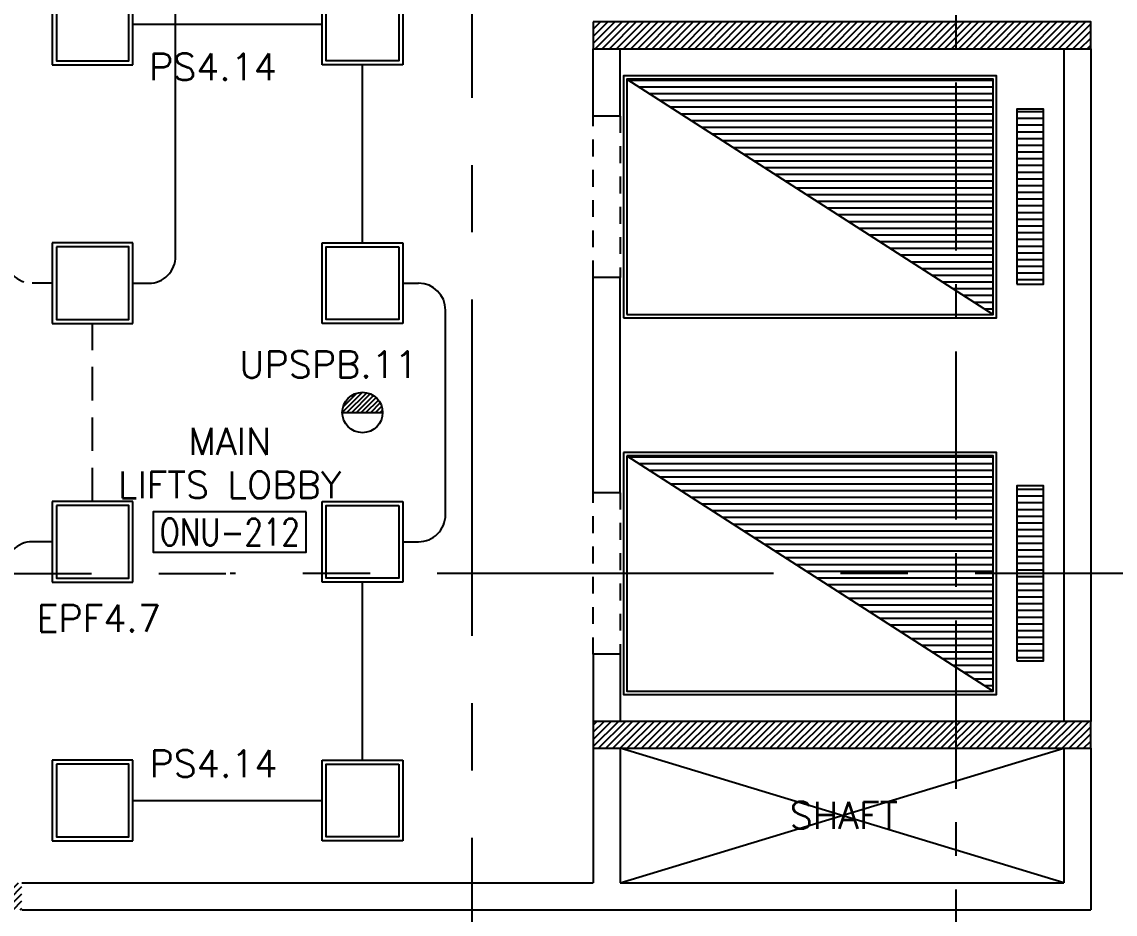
# Model space of a CAD drawing. Extents: x 0 to 92.9, y -1.3 to 78.2.
# Drawn here: x 22.65 to 30.79, y 24.61 to 31.24 of the extents above; entities that cross this region are included whole.
import ezdxf
from ezdxf.enums import TextEntityAlignment as Align

# ---------------------------------------------------------------- set-up
doc = ezdxf.new("R2010")
doc.units = 0
doc.header["$MEASUREMENT"] = 0
for name, pattern in [('CENTER', [2, 1.25, -0.25, 0.25, -0.25]), ('CENTERX2', [4, 2.5, -0.5, 0.5, -0.5]), ('HIDDEN', [0.375, 0.25, -0.125]), ('HIDDEN2', [0.1875, 0.125, -0.0625])]:
    doc.linetypes.add(name, pattern=pattern)
doc.layers.get('0').update_dxf_attribs({"color": 11, "linetype": 'CONTINUOUS'})
for name, color, linetype in [('AXES', 11, 'CENTERX2'), ('AXES1', 11, 'CENTER'), ('COL', 11, 'CONTINUOUS'), ('E-CLINE', 2, 'CONTINUOUS'), ('E-HLINE', 2, 'HIDDEN'), ('E-LITE', 4, 'CONTINUOUS'), ('E-SWITCH', 4, 'CONTINUOUS'), ('E-TEXT', 4, 'CONTINUOUS'), ('E-TRXT', 4, 'CONTINUOUS'), ('EL-LITE', 4, 'CONTINUOUS'), ('HAT', 11, 'CONTINUOUS'), ('HIDDEN', 11, 'HIDDEN2'), ('LIFTS', 11, 'CONTINUOUS'), ('RM-BOX', 11, 'CONTINUOUS'), ('RM-NAME', 11, 'CONTINUOUS'), ('RM-NO', 11, 'CONTINUOUS'), ('SHAFT', 11, 'CONTINUOUS'), ('WALL', 11, 'CONTINUOUS')]:
    doc.layers.add(name, color=color, linetype=linetype)
doc.styles.add('ROMANS', font='ROMANS.shx', dxfattribs={"width": 0.6})

# ---------------------------------------------------------------- blocks, each defined once
blk = doc.blocks.new('L42')
at = {"layer": 'E-LITE'}
for p, q in [((0.2999999999992724, 0.2999999999992724), (-0.2999999999992724, 0.2999999999992724)), ((-0.2999999999992724, 0.2999999999992724), (-0.2999999999992724, -0.2999999999992724)), ((0.2999999999992724, -0.2999999999992724), (0.2999999999992724, 0.2999999999992724)), ((-0.2999999999992724, -0.2999999999992724), (0.2999999999992724, -0.2999999999992724))]:
    blk.add_line(p, q, dxfattribs=at)
at = {"layer": 'E-LITE', "color": 8}
blk.add_lwpolyline([(-0.2700000000004366, 0.2700000000004366), (-0.2700000000004366, -0.2700000000004366), (0.2700000000004366, -0.2700000000004366), (0.2700000000004366, 0.2700000000004366)], close=True, dxfattribs=at)
blk = doc.blocks.new('RM1')
at = {"layer": 'RM-BOX'}
blk.add_lwpolyline([(569.8908462408872, -200), (-569.890846240829, -200), (-569.8908462407999, -500), (569.8908462407999, -500)], close=True, dxfattribs=at)
at = {"layer": 'RM-NAME', "style": 'ROMANS'}
for tag, p in [('ROOMNAME1', (-5.820766091346741e-11, 323.8095238095266)), ('ROOMNAME2', (0, 0))]:
    blk.add_attdef(tag, text='', height=200, dxfattribs=at).set_placement(p, align=Align.MIDDLE)
at = {"layer": 'RM-NO', "style": 'ROMANS', "width": 0.8}
blk.add_attdef('ROOMNO', text='', height=200, dxfattribs=at).set_placement((0, -350), align=Align.MIDDLE)
blk = doc.blocks.new('*X71')
at = {"color": 0}
for p, q in [((197838.5567844536, 138812.8182249065), (198025.4725333587, 138999.7339738117)), ((197838.5567844536, 138865.8512334955), (197972.4395247698, 138999.7339738117)), ((197838.5567844536, 138918.8842420845), (197919.4065161808, 138999.7339738117)), ((197838.5567844536, 138971.9172506735), (197866.3735075918, 138999.7339738117)), ((197878.5055419477, 138799.7339738117), (198078.5055419477, 138999.7339738117)), ((197931.5385505367, 138799.7339738117), (198131.5385505367, 138999.7339738117)), ((197984.5715591257, 138799.7339738117), (198184.5715591257, 138999.7339738117)), ((198037.6045677147, 138799.7339738117), (198237.6045677147, 138999.7339738117)), ((198090.6375763037, 138799.7339738117), (198290.6375763037, 138999.7339738117)), ((198143.6705848927, 138799.7339738117), (198343.6705848927, 138999.7339738117)), ((198196.7035934817, 138799.7339738117), (198396.7035934817, 138999.7339738117)), ((198249.7366020707, 138799.7339738117), (198449.7366020707, 138999.7339738117)), ((198302.7696106597, 138799.7339738117), (198502.7696106597, 138999.7339738117)), ((198355.8026192487, 138799.7339738117), (198555.8026192487, 138999.7339738117)), ((198408.8356278376, 138799.7339738117), (198608.8356278376, 138999.7339738117)), ((198461.8686364266, 138799.7339738117), (198661.8686364266, 138999.7339738117)), ((198514.9016450156, 138799.7339738117), (198714.9016450156, 138999.7339738117)), ((198567.9346536046, 138799.7339738117), (198767.9346536046, 138999.7339738117)), ((198620.9676621936, 138799.7339738117), (198820.9676621936, 138999.7339738117)), ((198674.0006707826, 138799.7339738117), (198874.0006707826, 138999.7339738117)), ((198727.0336793716, 138799.7339738117), (198927.0336793716, 138999.7339738117)), ((198780.0666879606, 138799.7339738117), (198980.0666879606, 138999.7339738117)), ((198833.0996965496, 138799.7339738117), (199033.0996965496, 138999.7339738117)), ((198886.1327051386, 138799.7339738117), (199086.1327051386, 138999.7339738117)), ((198939.1657137275, 138799.7339738117), (199139.1657137276, 138999.7339738117)), ((198992.1987223165, 138799.7339738117), (199192.1987223165, 138999.7339738117)), ((199045.2317309055, 138799.7339738117), (199245.2317309055, 138999.7339738117)), ((199098.2647394945, 138799.7339738117), (199298.2647394945, 138999.7339738117)), ((199151.2977480835, 138799.7339738117), (199351.2977480835, 138999.7339738117)), ((199204.3307566725, 138799.7339738117), (199404.3307566725, 138999.7339738117)), ((199257.3637652615, 138799.7339738117), (199457.3637652615, 138999.7339738117)), ((199310.3967738505, 138799.7339738117), (199510.3967738505, 138999.7339738117)), ((199363.4297824395, 138799.7339738117), (199563.4297824395, 138999.7339738117)), ((199416.4627910285, 138799.7339738117), (199616.4627910285, 138999.7339738117)), ((199469.4957996175, 138799.7339738117), (199669.4957996175, 138999.7339738117)), ((199522.5288082064, 138799.7339738117), (199722.5288082064, 138999.7339738117)), ((199575.5618167954, 138799.7339738117), (199775.5618167954, 138999.7339738117)), ((199628.5948253844, 138799.7339738117), (199828.5948253844, 138999.7339738117)), ((199681.6278339734, 138799.7339738117), (199881.6278339734, 138999.7339738117)), ((199734.6608425624, 138799.7339738117), (199934.6608425624, 138999.7339738117)), ((199787.6938511514, 138799.7339738117), (199987.6938511514, 138999.7339738117)), ((199840.7268597404, 138799.7339738117), (200040.7268597404, 138999.7339738117)), ((199893.7598683294, 138799.7339738117), (200093.7598683294, 138999.7339738117)), ((199946.7928769184, 138799.7339738117), (200146.7928769184, 138999.7339738117)), ((199999.8258855074, 138799.7339738117), (200199.8258855074, 138999.7339738117)), ((200052.8588940963, 138799.7339738117), (200252.8588940964, 138999.7339738117)), ((200105.8919026853, 138799.7339738117), (200305.8919026853, 138999.7339738117)), ((200158.9249112743, 138799.7339738117), (200358.9249112743, 138999.7339738117)), ((200211.9579198633, 138799.7339738117), (200411.9579198633, 138999.7339738117)), ((200264.9909284523, 138799.7339738117), (200464.9909284523, 138999.7339738117)), ((200318.0239370413, 138799.7339738117), (200518.0239370413, 138999.7339738117)), ((200371.0569456303, 138799.7339738117), (200571.0569456303, 138999.7339738117)), ((200424.0899542193, 138799.7339738117), (200624.0899542193, 138999.7339738117)), ((200477.1229628083, 138799.7339738117), (200677.1229628083, 138999.7339738117)), ((200530.1559713973, 138799.7339738117), (200730.1559713973, 138999.7339738117)), ((200583.1889799863, 138799.7339738117), (200783.1889799863, 138999.7339738117)), ((200636.2219885752, 138799.7339738117), (200836.2219885753, 138999.7339738117)), ((200689.2549971642, 138799.7339738117), (200889.2549971642, 138999.7339738117)), ((200742.2880057532, 138799.7339738117), (200942.2880057532, 138999.7339738117)), ((200795.3210143422, 138799.7339738117), (200995.3210143422, 138999.7339738117)), ((200848.3540229312, 138799.7339738117), (201048.3540229312, 138999.7339738117)), ((200901.3870315202, 138799.7339738117), (201101.3870315202, 138999.7339738117)), ((200954.4200401092, 138799.7339738117), (201154.4200401092, 138999.7339738117)), ((201007.4530486982, 138799.7339738117), (201207.4530486982, 138999.7339738117)), ((201060.4860572872, 138799.7339738117), (201260.4860572872, 138999.7339738117)), ((201113.5190658762, 138799.7339738117), (201313.5190658762, 138999.7339738117)), ((201166.5520744651, 138799.7339738117), (201366.5520744652, 138999.7339738117)), ((201219.5850830541, 138799.7339738117), (201419.5850830542, 138999.7339738117)), ((201272.6180916431, 138799.7339738117), (201472.6180916431, 138999.7339738117)), ((201325.6511002321, 138799.7339738117), (201525.6511002321, 138999.7339738117)), ((201378.6841088211, 138799.7339738117), (201538.5557043094, 138959.6055692999)), ((201431.7171174101, 138799.7339738117), (201538.5557043094, 138906.5725607109)), ((201484.7501259991, 138799.7339738117), (201538.5557043094, 138853.5395521219))]:
    blk.add_line(p, q, dxfattribs=at)
blk = doc.blocks.new('*X61')
at = {"color": 0}
for p, q in [((503898.8980285886, 131750), (506611.9327893695, 131750)), ((503976.7551405845, 131700), (506611.9327893695, 131700)), ((504054.6122525804, 131650), (506611.9327893695, 131650)), ((504132.4693645762, 131600), (506611.9327893695, 131600)), ((504210.3264765721, 131550), (506611.9327893695, 131550)), ((504288.183588568, 131500), (506611.9327893695, 131500)), ((504366.0407005639, 131450), (506611.9327893695, 131450)), ((504443.8978125597, 131400), (506611.9327893695, 131400)), ((504521.7549245557, 131350), (506611.9327893695, 131350)), ((504599.6120365515, 131300), (506611.9327893695, 131300)), ((504677.4691485474, 131250), (506611.9327893695, 131250)), ((504755.3262605433, 131200), (506611.9327893695, 131200)), ((504833.1833725392, 131150), (506611.9327893695, 131150)), ((504911.040484535, 131100), (506611.9327893695, 131100)), ((504988.8975965309, 131050), (506611.9327893695, 131050)), ((505066.7547085268, 131000), (506611.9327893695, 131000)), ((505144.6118205227, 130950), (506611.9327893695, 130950)), ((505222.4689325186, 130900), (506611.9327893695, 130900)), ((505300.3260445144, 130850), (506611.9327893695, 130850)), ((505378.1831565103, 130800), (506611.9327893695, 130800)), ((505456.0402685062, 130750), (506611.9327893695, 130750)), ((505533.8973805021, 130700), (506611.9327893695, 130700)), ((505611.7544924979, 130650), (506611.9327893695, 130650)), ((505689.6116044939, 130600), (506611.9327893695, 130600)), ((505767.4687164897, 130550), (506611.9327893695, 130550)), ((505845.3258284856, 130500), (506611.9327893695, 130500)), ((505923.1829404815, 130450), (506611.9327893695, 130450)), ((506001.0400524774, 130400), (506611.9327893695, 130400)), ((506078.8971644733, 130350), (506611.9327893695, 130350)), ((506156.7542764691, 130300), (506611.9327893695, 130300)), ((506234.611388465, 130250), (506611.9327893695, 130250)), ((506312.4685004609, 130200), (506611.9327893695, 130200)), ((506390.3256124568, 130150), (506611.9327893695, 130150)), ((506468.1827244526, 130100), (506611.9327893695, 130100)), ((506546.0398364485, 130050), (506611.9327893695, 130050))]:
    blk.add_line(p, q, dxfattribs=at)
blk = doc.blocks.new('*X60')
at = {"color": 0}
for p, q in [((140176.4757005259, 227700), (140376.4757005259, 227700)), ((140176.4757005259, 227650), (140376.4757005259, 227650)), ((140176.4757005259, 227600), (140376.4757005259, 227600)), ((140176.4757005259, 227550), (140376.4757005259, 227550)), ((140176.4757005259, 227500), (140376.4757005259, 227500)), ((140176.4757005259, 227450), (140376.4757005259, 227450)), ((140176.4757005259, 227400), (140376.4757005259, 227400)), ((140176.4757005259, 227350), (140376.4757005259, 227350)), ((140176.4757005259, 227300), (140376.4757005259, 227300)), ((140176.4757005259, 227250), (140376.4757005259, 227250)), ((140176.4757005259, 227200), (140376.4757005259, 227200)), ((140176.4757005259, 227150), (140376.4757005259, 227150)), ((140176.4757005259, 227100), (140376.4757005259, 227100)), ((140176.4757005259, 227050), (140376.4757005259, 227050)), ((140176.4757005259, 227000), (140376.4757005259, 227000)), ((140176.4757005259, 226950), (140376.4757005259, 226950)), ((140176.4757005259, 226900), (140376.4757005259, 226900)), ((140176.4757005259, 226850), (140376.4757005259, 226850)), ((140176.4757005259, 226800), (140376.4757005259, 226800)), ((140176.4757005259, 226750), (140376.4757005259, 226750)), ((140176.4757005259, 226700), (140376.4757005259, 226700)), ((140176.4757005259, 226650), (140376.4757005259, 226650)), ((140176.4757005259, 226600), (140376.4757005259, 226600)), ((140176.4757005259, 226550), (140376.4757005259, 226550)), ((140176.4757005259, 226500), (140376.4757005259, 226500)), ((140176.4757005259, 226450), (140376.4757005259, 226450))]:
    blk.add_line(p, q, dxfattribs=at)
blk = doc.blocks.new('*X66')
at = {"color": 0}
for p, q in [((197838.5567844536, 143638.8220065047), (197999.4687517605, 143799.7339738116)), ((197838.5567844536, 143691.8550150937), (197946.4357431715, 143799.7339738116)), ((197838.5567844536, 143744.8880236827), (197893.4027345825, 143799.7339738116)), ((197852.5017603495, 143599.7339738117), (198052.5017603495, 143799.7339738116)), ((197905.5347689385, 143599.7339738117), (198105.5347689385, 143799.7339738116)), ((197958.5677775275, 143599.7339738117), (198158.5677775275, 143799.7339738116)), ((198011.6007861165, 143599.7339738117), (198211.6007861165, 143799.7339738116)), ((198064.6337947055, 143599.7339738117), (198264.6337947055, 143799.7339738116)), ((198117.6668032945, 143599.7339738117), (198317.6668032945, 143799.7339738116)), ((198170.6998118834, 143599.7339738117), (198370.6998118834, 143799.7339738116)), ((198223.7328204724, 143599.7339738117), (198423.7328204724, 143799.7339738116)), ((198276.7658290614, 143599.7339738117), (198476.7658290614, 143799.7339738116)), ((198329.7988376504, 143599.7339738117), (198529.7988376504, 143799.7339738116)), ((198382.8318462394, 143599.7339738117), (198582.8318462394, 143799.7339738116)), ((198435.8648548284, 143599.7339738116), (198635.8648548284, 143799.7339738116)), ((198488.8978634174, 143599.7339738116), (198688.8978634174, 143799.7339738116)), ((198541.9308720064, 143599.7339738116), (198741.9308720064, 143799.7339738116)), ((198594.9638805954, 143599.7339738116), (198794.9638805954, 143799.7339738116)), ((198647.9968891844, 143599.7339738116), (198847.9968891844, 143799.7339738116)), ((198701.0298977734, 143599.7339738116), (198901.0298977734, 143799.7339738116)), ((198754.0629063623, 143599.7339738116), (198954.0629063623, 143799.7339738116)), ((198807.0959149514, 143599.7339738116), (199007.0959149514, 143799.7339738116)), ((198860.1289235403, 143599.7339738116), (199060.1289235403, 143799.7339738116)), ((198913.1619321293, 143599.7339738116), (199113.1619321293, 143799.7339738116)), ((198966.1949407183, 143599.7339738116), (199166.1949407183, 143799.7339738116)), ((199019.2279493073, 143599.7339738116), (199219.2279493073, 143799.7339738116)), ((199072.2609578963, 143599.7339738116), (199272.2609578963, 143799.7339738116)), ((199125.2939664853, 143599.7339738116), (199325.2939664853, 143799.7339738116)), ((199178.3269750743, 143599.7339738116), (199378.3269750743, 143799.7339738116)), ((199231.3599836633, 143599.7339738116), (199431.3599836633, 143799.7339738116)), ((199284.3929922523, 143599.7339738116), (199484.3929922523, 143799.7339738116)), ((199337.4260008413, 143599.7339738116), (199537.4260008413, 143799.7339738116)), ((199390.4590094303, 143599.7339738116), (199590.4590094303, 143799.7339738116)), ((199443.4920180192, 143599.7339738116), (199643.4920180192, 143799.7339738116)), ((199496.5250266082, 143599.7339738116), (199696.5250266082, 143799.7339738116)), ((199549.5580351972, 143599.7339738116), (199749.5580351972, 143799.7339738116)), ((199602.5910437862, 143599.7339738116), (199802.5910437862, 143799.7339738116)), ((199655.6240523752, 143599.7339738116), (199855.6240523752, 143799.7339738116)), ((199708.6570609642, 143599.7339738116), (199908.6570609642, 143799.7339738116)), ((199761.6900695532, 143599.7339738116), (199961.6900695532, 143799.7339738116)), ((199814.7230781422, 143599.7339738116), (200014.7230781422, 143799.7339738116)), ((199867.7560867312, 143599.7339738116), (200067.7560867312, 143799.7339738116)), ((199920.7890953202, 143599.7339738116), (200120.7890953202, 143799.7339738116)), ((199973.8221039091, 143599.7339738116), (200173.8221039092, 143799.7339738116)), ((200026.8551124981, 143599.7339738116), (200226.8551124981, 143799.7339738116)), ((200079.8881210871, 143599.7339738116), (200279.8881210871, 143799.7339738116)), ((200132.9211296761, 143599.7339738116), (200332.9211296761, 143799.7339738116)), ((200185.9541382651, 143599.7339738116), (200385.9541382651, 143799.7339738116)), ((200238.9871468541, 143599.7339738116), (200438.9871468541, 143799.7339738116)), ((200292.0201554431, 143599.7339738116), (200492.0201554431, 143799.7339738116)), ((200345.0531640321, 143599.7339738116), (200545.0531640321, 143799.7339738116)), ((200398.0861726211, 143599.7339738116), (200598.0861726211, 143799.7339738116)), ((200451.1191812101, 143599.7339738116), (200651.1191812101, 143799.7339738116)), ((200504.1521897991, 143599.7339738116), (200704.1521897991, 143799.7339738116)), ((200557.185198388, 143599.7339738116), (200757.1851983881, 143799.7339738116)), ((200610.218206977, 143599.7339738116), (200810.218206977, 143799.7339738116)), ((200663.251215566, 143599.7339738116), (200863.251215566, 143799.7339738116)), ((200716.284224155, 143599.7339738116), (200916.284224155, 143799.7339738116)), ((200769.317232744, 143599.7339738116), (200969.317232744, 143799.7339738116)), ((200822.350241333, 143599.7339738116), (201022.350241333, 143799.7339738116)), ((200875.383249922, 143599.7339738116), (201075.383249922, 143799.7339738116)), ((200928.416258511, 143599.7339738116), (201128.416258511, 143799.7339738116)), ((200981.4492671, 143599.7339738116), (201181.4492671, 143799.7339738116)), ((201034.482275689, 143599.7339738116), (201234.482275689, 143799.7339738116)), ((201087.5152842779, 143599.7339738116), (201287.515284278, 143799.7339738116)), ((201140.5482928669, 143599.7339738116), (201340.548292867, 143799.7339738116)), ((201193.5813014559, 143599.7339738116), (201393.5813014559, 143799.7339738116)), ((201246.6143100449, 143599.7339738116), (201446.6143100449, 143799.7339738116)), ((201299.6473186339, 143599.7339738116), (201499.6473186339, 143799.7339738116)), ((201352.6803272229, 143599.7339738116), (201538.5557043094, 143785.6093508981)), ((201405.7133358119, 143599.7339738116), (201538.5557043094, 143732.5763423091)), ((201458.7463444009, 143599.7339738116), (201538.5557043094, 143679.5433337201)), ((201511.7793529899, 143599.7339738116), (201538.5557043094, 143626.5103251312))]:
    blk.add_line(p, q, dxfattribs=at)
blk = doc.blocks.new('*X86')
at = {"color": 0}
for p, q in [((76229.22208648521, 137641.4460325369), (76387.51002776016, 137799.7339738118)), ((76229.22208648521, 137694.4790411259), (76334.47701917116, 137799.7339738118)), ((76229.22208648521, 137747.5120497149), (76281.44401058217, 137799.7339738118)), ((76240.54303634887, 137599.7339738115), (76440.54303634915, 137799.7339738118)), ((76293.57604493787, 137599.7339738115), (76493.57604493813, 137799.7339738118)), ((76346.60905352686, 137599.7339738115), (76546.60905352712, 137799.7339738118)), ((76399.64206211585, 137599.7339738115), (76599.64206211611, 137799.7339738118)), ((76452.67507070483, 137599.7339738115), (76652.67507070511, 137799.7339738118)), ((76505.70807929384, 137599.7339738115), (76705.7080792941, 137799.7339738118)), ((76558.74108788282, 137599.7339738115), (76758.74108788309, 137799.7339738118)), ((76611.77409647181, 137599.7339738115), (76811.77409647207, 137799.7339738118)), ((76664.8071050608, 137599.7339738115), (76864.80710506106, 137799.7339738118)), ((76717.8401136498, 137599.7339738115), (76917.84011365006, 137799.7339738118)), ((76770.87312223879, 137599.7339738115), (76970.87312223905, 137799.7339738118)), ((76823.90613082777, 137599.7339738115), (77023.90613082804, 137799.7339738118)), ((76876.93913941676, 137599.7339738115), (77076.93913941702, 137799.7339738118)), ((76929.97214800576, 137599.7339738115), (77129.97214800601, 137799.7339738118)), ((76983.00515659475, 137599.7339738115), (77183.00515659501, 137799.7339738118)), ((77036.03816518374, 137599.7339738115), (77236.038165184, 137799.7339738118)), ((77089.07117377274, 137599.7339738115), (77289.07117377299, 137799.7339738118)), ((77142.10418236173, 137599.7339738115), (77342.10418236197, 137799.7339738118)), ((77195.13719095071, 137599.7339738115), (77395.13719095096, 137799.7339738118)), ((77248.1701995397, 137599.7339738115), (77448.17019953995, 137799.7339738118)), ((77301.2032081287, 137599.7339738115), (77501.20320812895, 137799.7339738118)), ((77354.23621671769, 137599.7339738115), (77554.23621671794, 137799.7339738118)), ((77407.26922530668, 137599.7339738115), (77607.26922530693, 137799.7339738118)), ((77460.30223389567, 137599.7339738115), (77660.30223389591, 137799.7339738118)), ((77513.33524248467, 137599.7339738115), (77713.3352424849, 137799.7339738118)), ((77566.36825107365, 137599.7339738115), (77766.3682510739, 137799.7339738118)), ((77619.40125966264, 137599.7339738115), (77819.40125966289, 137799.7339738118)), ((77672.43426825163, 137599.7339738115), (77872.43426825188, 137799.7339738118)), ((77725.46727684063, 137599.7339738115), (77925.46727684086, 137799.7339738118)), ((77778.50028542962, 137599.7339738115), (77978.50028542985, 137799.7339738118)), ((77831.5332940186, 137599.7339738115), (78031.53329401885, 137799.7339738118)), ((77884.56630260759, 137599.7339738115), (78084.56630260784, 137799.7339738118)), ((77937.5993111966, 137599.7339738115), (78137.59931119683, 137799.7339738118)), ((77990.63231978558, 137599.7339738115), (78190.63231978581, 137799.7339738118)), ((78043.66532837457, 137599.7339738115), (78243.6653283748, 137799.7339738118)), ((78096.69833696356, 137599.7339738115), (78296.6983369638, 137799.7339738118)), ((78149.73134555256, 137599.7339738115), (78349.73134555279, 137799.7339738118)), ((78202.76435414155, 137599.7339738115), (78402.76435414178, 137799.7339738118)), ((78255.79736273053, 137599.7339738115), (78455.79736273077, 137799.7339738118)), ((78308.83037131953, 137599.7339738115), (78508.83037131975, 137799.7339738118)), ((78361.86337990852, 137599.7339738115), (78561.86337990875, 137799.7339738118)), ((78414.89638849751, 137599.7339738115), (78614.89638849774, 137799.7339738118)), ((78467.9293970865, 137599.7339738115), (78667.92939708673, 137799.7339738118)), ((78520.9624056755, 137599.7339738115), (78720.96240567572, 137799.7339738118)), ((78573.99541426449, 137599.7339738115), (78773.9954142647, 137799.7339738118)), ((78627.02842285347, 137599.7339738115), (78827.0284228537, 137799.7339738118)), ((78680.06143144246, 137599.7339738115), (78880.0614314427, 137799.7339738118)), ((78733.09444003146, 137599.7339738115), (78933.09444003168, 137799.7339738118)), ((78786.12744862045, 137599.7339738115), (78986.12744862067, 137799.7339738118)), ((78839.16045720944, 137599.7339738115), (79039.16045720965, 137799.7339738118)), ((78892.19346579842, 137599.7339738115), (79092.19346579866, 137799.7339738118)), ((78945.22647438743, 137599.7339738115), (79145.22647438764, 137799.7339738118)), ((78998.25948297641, 137599.7339738115), (79198.25948297663, 137799.7339738118)), ((79051.2924915654, 137599.7339738115), (79251.29249156562, 137799.7339738118)), ((79104.32550015439, 137599.7339738115), (79304.3255001546, 137799.7339738118)), ((79157.35850874339, 137599.7339738115), (79357.3585087436, 137799.7339738118)), ((79210.39151733238, 137599.7339738115), (79410.3915173326, 137799.7339738118)), ((79263.42452592136, 137599.7339738115), (79463.42452592158, 137799.7339738117)), ((79316.45753451035, 137599.7339738115), (79516.45753451057, 137799.7339738117)), ((79369.49054309935, 137599.7339738115), (79569.49054309956, 137799.7339738117)), ((79422.52355168834, 137599.7339738115), (79622.52355168854, 137799.7339738117)), ((79475.55656027733, 137599.7339738115), (79675.55656027755, 137799.7339738117)), ((79528.58956886631, 137599.7339738115), (79728.58956886653, 137799.7339738117)), ((79581.62257745532, 137599.7339738115), (79781.62257745552, 137799.7339738117)), ((79634.6555860443, 137599.7339738115), (79834.65558604451, 137799.7339738117)), ((79687.68859463329, 137599.7339738115), (79887.6885946335, 137799.7339738117)), ((79740.7216032223, 137599.7339738115), (79940.7216032225, 137799.7339738117)), ((79793.75461181128, 137599.7339738115), (79993.75461181148, 137799.7339738117)), ((79846.78762040027, 137599.7339738115), (80046.78762040047, 137799.7339738117)), ((79899.82062898926, 137599.7339738115), (80099.82062898946, 137799.7339738117)), ((79952.85363757826, 137599.7339738115), (80152.85363757845, 137799.7339738117)), ((80005.88664616724, 137599.7339738115), (80205.88664616745, 137799.7339738117)), ((80058.91965475623, 137599.7339738115), (80258.91965475644, 137799.7339738117)), ((80111.95266334522, 137599.7339738115), (80311.95266334542, 137799.7339738117)), ((80164.98567193422, 137599.7339738115), (80364.98567193441, 137799.7339738117)), ((80218.01868052321, 137599.7339738115), (80418.0186805234, 137799.7339738117)), ((80271.0516891122, 137599.7339738115), (80471.0516891124, 137799.7339738117)), ((80324.08469770118, 137599.7339738115), (80524.08469770139, 137799.7339738117)), ((80377.11770629018, 137599.7339738115), (80577.11770629037, 137799.7339738117)), ((80430.15071487917, 137599.7339738115), (80630.15071487936, 137799.7339738117)), ((80483.18372346816, 137599.7339738115), (80683.18372346835, 137799.7339738117)), ((80536.21673205715, 137599.7339738115), (80736.21673205735, 137799.7339738117)), ((80589.24974064615, 137599.7339738115), (80789.24974064634, 137799.7339738117)), ((80642.28274923514, 137599.7339738115), (80842.28274923532, 137799.7339738117)), ((80695.31575782412, 137599.7339738115), (80895.31575782431, 137799.7339738117)), ((80748.34876641311, 137599.7339738115), (80948.3487664133, 137799.7339738117)), ((80801.38177500211, 137599.7339738115), (81001.3817750023, 137799.7339738117)), ((80854.4147835911, 137599.7339738115), (81054.41478359129, 137799.7339738117)), ((80907.44779218009, 137599.7339738115), (81079.22208648521, 137771.5082681167)), ((80960.48080076909, 137599.7339738115), (81079.22208648521, 137718.4752595277)), ((81013.51380935808, 137599.7339738115), (81079.22208648521, 137665.4422509387)), ((81066.54681794706, 137599.7339738115), (81079.22208648521, 137612.4092423497))]:
    blk.add_line(p, q, dxfattribs=at)
blk = doc.blocks.new('EL')
at = {"layer": 'EL-LITE'}
h = blk.add_hatch(dxfattribs=at)
h.set_pattern_fill('ANSI31', color=4, scale=0.2, style=0)
h.set_pattern_definition([(45, (587.0711971008716, 567.7771360437059), (-0.01767766952966369, 0.01767766952966369), [])])
h.paths.add_polyline_path([(0.1499999999999771, 0, 1), (-0.1499999999999771, 0)])
at = {"layer": 'EL-LITE', "color": 4}
blk.add_line((-0.1499999999999773, 0), (0.1499999999999773, 0), dxfattribs=at)
blk.add_circle((0, 0), 0.1499999999999771, dxfattribs=at)

msp = doc.modelspace()

# ---------------------------------------------------------------- linework, layer by layer
at = {"layer": 'AXES'}
for p, q in [((26.00346585555235, -1.326686339467415), (26.00346585555235, 77.4859887876737)), ((0.6718139704171335, 27.13760730451031), (24.20346585556399, 27.13760730451031)), ((92.24346585555759, 27.13760730451031), (24.20346585556399, 27.13760730451031))]:
    msp.add_line(p, q, dxfattribs=at)
at = {"layer": 'AXES1'}
msp.add_line((29.60346585555817, 5.53760730450449), (29.60346585555817, 64.3576073045042), dxfattribs=at)
at = {"layer": 'COL'}
for p, q in [((22.65346585556108, 24.8376073045074), (26.90346693570609, 24.8376073045074)), ((22.65346585556108, 24.63760730450304), (26.90346693570609, 24.63760730450304))]:
    msp.add_line(p, q, dxfattribs=at)
for points in [[(26.90346693569154, 31.23760730450158), (26.90346693569154, 31.03760730450449), (30.60346585555817, 31.03760730450449), (30.60346585555817, 31.23760730450158)], [(26.90346693569154, 26.03760730450449), (26.90346693569154, 25.8376073045074), (30.60346585555817, 25.8376073045074), (30.60346585555817, 26.03760730450449)]]:
    msp.add_lwpolyline(points, close=True, dxfattribs=at)
for points in [[(27.46766944478441, 26.03760730450449), (26.90346693569154, 26.03760730450449), (26.90346693569154, 25.8376073045074)], [(30.60346585555817, 25.8376073045074), (30.60346585555817, 26.03760730450449)]]:
    msp.add_lwpolyline(points, dxfattribs=at)
at = {"layer": 'E-CLINE', "color": 4}
for p, q in [((24.88704050665547, 31.21716715842194), (23.47989120446437, 31.21716715842194)), ((25.18704050665838, 29.59504294769431), (25.18704050665838, 30.91716715840448)), ((25.18704050665838, 25.7507927025872), (25.18704050665838, 27.07291691329738)), ((23.47989120446437, 25.45079270259885), (24.88704050665547, 25.45079270259885))]:
    msp.add_line(p, q, dxfattribs=at)
at = {"layer": 'E-HLINE', "color": 4}
for p, q in [((22.87989120446218, 29.29504294770595), (22.73084138007108, 29.29504294770595)), ((23.17989120446146, 27.6729169133032), (23.17989120446146, 28.99504294768849)), ((22.87989120446218, 27.37291691331484), (22.73084138007108, 27.37291691331484))]:
    msp.add_line(p, q, dxfattribs=at)
for centre, start, end in [((22.73084138007108, 29.49504294770595), 180.0000000000001, 270), ((22.73084138007108, 27.17291691331484), 90, 180)]:
    msp.add_arc(centre, 0.2, start, end, dxfattribs=at)
at = {"layer": 'E-SWITCH', "color": 4}
for p, q in [((23.79713606473894, 29.49504294770595), (23.79713606473893, 32.09713785321708)), ((23.47989120446073, 29.29504294770595), (23.59713606473894, 29.29504294770595)), ((25.48704050665765, 29.29504294770595), (25.60428536693587, 29.29504294770595)), ((25.80428536693586, 27.57291691331483), (25.80428536693586, 29.09504294770595)), ((25.48704050665765, 27.37291691331484), (25.60428536693586, 27.37291691331484))]:
    msp.add_line(p, q, dxfattribs=at)
for centre, start, end in [((23.59713606473894, 29.49504294770595), 270, 6.361109362927034e-14), ((25.60428536693586, 29.09504294770595), 1.017777498068325e-13, 89.99999999999827), ((25.60428536693586, 27.57291691331483), 270, 6.361109362927034e-14)]:
    msp.add_arc(centre, 0.2, start, end, dxfattribs=at)
at = {"layer": 'HIDDEN'}
for p, q in [((26.90346693570609, 29.3376073045074), (26.90346693570609, 30.53760730450449)), ((26.90346693570609, 29.3376073045074), (26.90346693570609, 30.53760730450449)), ((27.10346693570318, 30.53760730450449), (27.10346693570318, 29.3376073045074)), ((27.10346693570318, 30.53760730450449), (27.10346693570318, 29.3376073045074)), ((26.90346693570609, 26.53760730450449), (26.90346693570609, 27.73760730450886)), ((26.90346693570609, 26.53760730450449), (26.90346693570609, 27.73760730450886)), ((27.10346693570318, 27.73760730450886), (27.10346693570318, 26.53760730450449)), ((27.10346693570318, 27.73760730450886), (27.10346693570318, 26.53760730450449))]:
    msp.add_line(p, q, dxfattribs=at)
at = {"layer": 'LIFTS'}
for p, q in [((27.15346693570609, 30.81260730450595), (29.8784658555669, 29.06260730450595)), ((27.15346693570609, 28.01260730451031), (29.8784658555669, 26.26260730451031))]:
    msp.add_line(p, q, dxfattribs=at)
for points in [[(27.12846693569736, 29.03760730450449), (29.90346585554653, 29.03760730450449), (29.90346585554653, 30.8376073045074), (27.12846693569736, 30.8376073045074)], [(27.15346693569154, 29.06260730450595), (29.87846585555235, 29.06260730450595), (29.87846585555235, 30.81260730450595), (27.15346693569154, 30.81260730450595)], [(30.05346585555526, 29.28760730450449), (30.25346585555235, 29.28760730450449), (30.25346585555235, 30.5876073045074), (30.05346585555526, 30.5876073045074)], [(27.12846693569736, 28.03760730450449), (27.12846693569736, 26.23760730450158), (29.90346585554653, 26.23760730450158), (29.90346585554653, 28.03760730450449)], [(27.15346693569154, 28.01260730450304), (27.15346693569154, 26.26260730450304), (29.87846585555235, 26.26260730450304), (29.87846585555235, 28.01260730450304)], [(30.05346585555526, 26.48760730450158), (30.25346585555235, 26.48760730450158), (30.25346585555235, 27.78760730450449), (30.05346585555526, 27.78760730450449)]]:
    msp.add_lwpolyline(points, close=True, dxfattribs=at)
at = {"layer": 'SHAFT'}
for p, q in [((30.40346585556108, 24.8376073045074), (27.10346693570318, 25.8376073045074)), ((27.10346693570318, 24.8376073045074), (30.40346585556108, 25.8376073045074))]:
    msp.add_line(p, q, dxfattribs=at)
at = {"layer": 'WALL'}
for p, q in [((26.90346693570609, 30.53760730450449), (26.90346693570609, 31.03760730450449)), ((27.10346693570318, 30.53760730450449), (27.10346693570318, 31.03760730450449)), ((30.40346585556108, 31.03760730450449), (30.40346585556108, 26.03760730450449)), ((30.60346585555817, 31.03760730450449), (30.60346585555817, 26.03760730450449)), ((26.90346693570609, 30.53760730450449), (26.90346693570609, 30.8376073045074)), ((27.10346693570318, 30.53760730450449), (27.10346693570318, 30.63760730451031)), ((27.10346693570318, 30.53760730450449), (26.90346693570609, 30.53760730450449)), ((26.90346693570609, 27.73760730450886), (26.90346693570609, 29.3376073045074)), ((27.10346693570318, 29.3376073045074), (26.90346693570609, 29.3376073045074)), ((27.10346693570318, 27.73760730450886), (27.10346693570318, 29.3376073045074)), ((26.90346693570609, 27.73760730450886), (26.90346693570609, 28.93760730450595)), ((27.10346693570318, 27.73760730450886), (27.10346693570318, 28.93760730450595)), ((27.10346693570318, 27.73760730450886), (26.90346693570609, 27.73760730450886)), ((27.10346693570318, 27.73760730450886), (26.90346693570609, 27.73760730450886)), ((26.90346693570609, 26.53760730450449), (26.90346693570609, 26.03760730450449)), ((27.10346693570318, 26.53760730450449), (26.90346693570609, 26.53760730450449)), ((27.10346693570318, 26.53760730450449), (26.90346693570609, 26.53760730450449)), ((26.90346693570609, 26.53760730450449), (26.90346693570609, 26.03760730450449)), ((27.10346693570318, 26.53760730450449), (27.10346693570318, 26.03760730450449)), ((27.10346693570318, 26.53760730450449), (27.10346693570318, 26.03760730450449)), ((26.90346693570609, 25.8376073045074), (26.90346693570609, 24.8376073045074)), ((26.90346693570609, 25.8376073045074), (26.90346693570609, 24.8376073045074)), ((27.10346693570318, 25.8376073045074), (27.10346693570318, 24.8376073045074)), ((27.10346693570318, 25.8376073045074), (27.10346693570318, 24.8376073045074)), ((30.40346585556108, 25.8376073045074), (30.40346585556108, 24.8376073045074)), ((30.60346585555817, 25.8376073045074), (30.60346585555817, 24.63760730451031)), ((22.65346585556108, 24.8376073045074), (26.60346585555817, 24.8376073045074)), ((24.20346585556399, 24.8376073045074), (26.60346585555817, 24.8376073045074)), ((24.20346585556399, 24.8376073045074), (26.90346693570609, 24.8376073045074)), ((27.10346693570318, 24.8376073045074), (30.40346585556108, 24.8376073045074)), ((27.10346693570318, 24.8376073045074), (27.46766944478441, 24.8376073045074)), ((22.65346585556108, 24.63760730450304), (26.60346585555817, 24.63760730450304)), ((24.20346585556399, 24.63760730450304), (26.60346585555817, 24.63760730450304)), ((24.20346585556399, 24.63760730451031), (30.60346585555817, 24.63760730451031))]:
    msp.add_line(p, q, dxfattribs=at)

# ---------------------------------------------------------------- block references
at = {"layer": 'E-LITE', "color": 4}
for p in [(23.17989120446146, 31.21716715842196), (23.17989120446146, 29.29504294770597), (23.17989120446146, 27.37291691331485), (23.17989120446146, 25.45079270259886)]:
    msp.add_blockref('L42', p, dxfattribs=at)
at = {"layer": 'E-LITE', "color": 4, "extrusion": (0, 0, -1), "zscale": -1}
for p in [(-25.18704050665838, 31.21716715842196), (-25.18704050665838, 29.29504294770597), (-25.18704050665838, 27.37291691331485), (-25.18704050665838, 25.45079270259886)]:
    msp.add_blockref('L42', p, dxfattribs=at)
at = {"layer": 'E-LITE'}
msp.add_blockref('EL', (25.18704050665838, 28.33397993049584), dxfattribs=at)
at = {"layer": 'HAT', "xscale": 0.001000000003841706, "yscale": 0.000999999996565748, "zscale": 0.001}
for name, p in [('*X66', (-170.9350898487464, -112.5621266693051)), ('*X71', (-170.9350898487464, -112.9621266693066)), ('*X86', (-58.42575623092125, -112.9621266693066))]:
    msp.add_blockref(name, p, dxfattribs=at)
at = {"layer": 'LIFTS', "color": 8, "xscale": 0.001000000003841706, "yscale": 0.000999999996565748, "zscale": 0.001}
for name, p in [('*X61', (-476.7334669338161, -100.9450761034459)), ('*X60', (-110.1230098449596, -197.1285397878601)), ('*X61', (-476.7334669338161, -103.7450761034488)), ('*X60', (-110.1230098449596, -199.9362231958148))]:
    msp.add_blockref(name, p, dxfattribs=at)
at = {"layer": 'RM-NO', "xscale": 0.001000000003841706, "yscale": 0.000999999996565748, "zscale": 0.001}
msp.add_blockref('RM1', (24.19909388196538, 27.79611489044922), dxfattribs=at).add_auto_attribs({'ROOMNO': 'ONU-212', 'ROOMNAME2': 'LIFTS LOBBY', 'ROOMNAME1': 'MAIN'})

# ---------------------------------------------------------------- texts
at = {"layer": 'E-TEXT', "color": 4, "style": 'ROMANS'}
for s, p in [('PS4.14', (23.59881058611791, 30.80334244093683)), ('EPF4.7', (22.76215958097367, 26.70347751893073)), ('PS4.14', (23.60259835365287, 25.62445473358093))]:
    msp.add_text(s, height=0.2, dxfattribs=at).set_placement(p)
at = {"layer": 'E-TRXT', "color": 4, "style": 'ROMANS'}
msp.add_text('UPSPB.11', height=0.2, dxfattribs=at).set_placement((24.26972813692695, 28.59079516171252))
at = {"layer": 'RM-NAME', "style": 'ROMANS'}
msp.add_text('SHAFT', height=0.2, dxfattribs=at).set_placement((28.76712657035387, 25.33878659775655), align=Align.MIDDLE)

doc.saveas('drawing.dxf')
